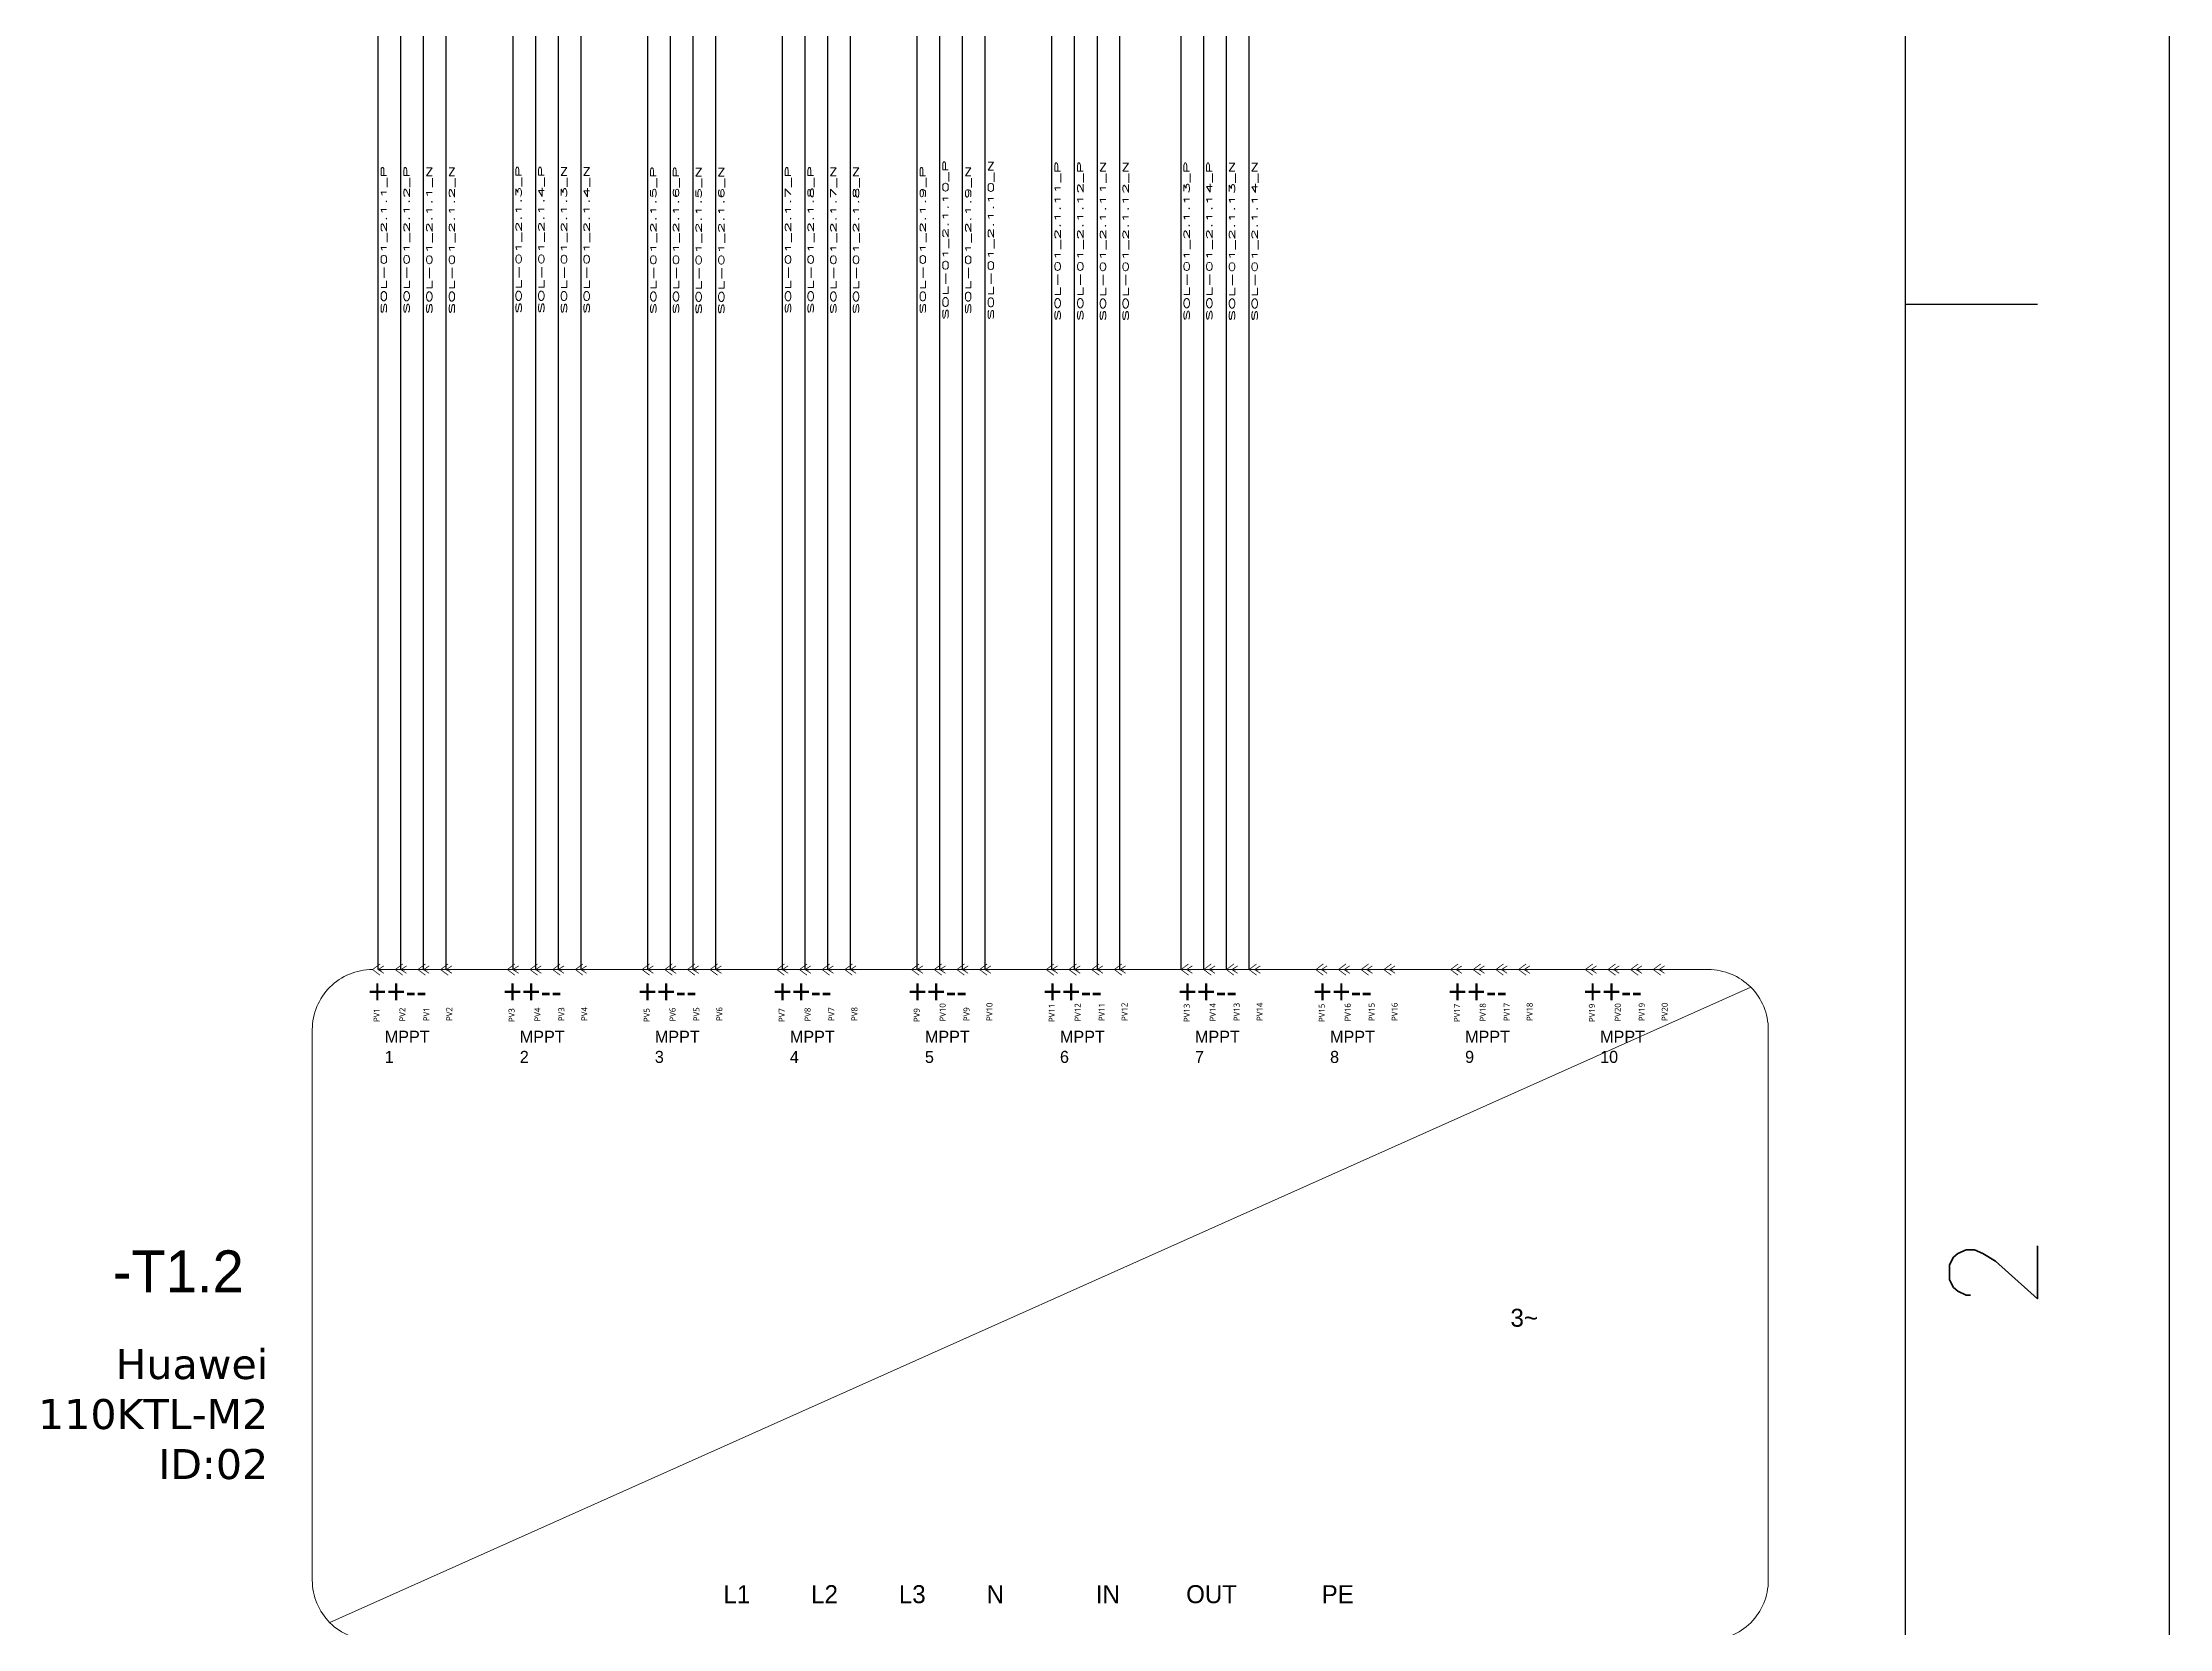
# Model space of a CAD drawing. Extents: x -25 to 1930, y -506 to 1148.
# Drawn here: x 759.4 to 1235.3, y 438 to 792.9 of the extents above; entities that cross this region are included whole.
import ezdxf
from ezdxf.enums import TextEntityAlignment as Align

# ---------------------------------------------------------------- set-up
doc = ezdxf.new("R2010")
doc.units = 0
doc.header["$MEASUREMENT"] = 0
for name, color, linetype in [('RED_10AWG', 1, 'Continuous'), ('SYMS', 7, 'Continuous'), ('Title Block', 7, 'Continuous'), ('Viewport', 7, 'Continuous'), ('WIRENO', 70, 'Continuous')]:
    doc.layers.add(name, color=color, linetype=linetype)
doc.styles.add('Roman', font='romans')
doc.styles.add('WD', font='romans.shx')

# ---------------------------------------------------------------- blocks, each defined once
blk = doc.blocks.new('ANSI_border_C')
blk.add_line((14.25, 0.75), (20.5, 0.75))
at = {"layer": 'Title Block'}
for p, q in [((0.5, 0.75), (20.5, 0.75)), ((15.75, 0.375), (15.75, 0.75)), ((0, 0), (21, 0))]:
    blk.add_line(p, q, dxfattribs=at)
at = {"layer": 'Title Block', "style": 'Roman'}
blk.add_text('2', height=0.25, dxfattribs=at).set_placement((13, 0.5), align=Align.MIDDLE_CENTER)
blk = doc.blocks.new('JIC_border_C')
at = {"xscale": 78.77001811510775, "yscale": 78.77001811510775, "zscale": 78.77001811510775, "rotation": 90}
blk.add_blockref('ANSI_border_C', (1235.32, -506.34), dxfattribs=at)
blk = doc.blocks.new('HC01PJ_1-')
blk.add_line((0.031, 0), (0.094, 0))
for points in [[(0.062, -0.094, 0.0125, 0.0125, 0), (-0.063, 0, 0.0125, 0.0125, 0), (0.062, 0.094, 0, 0, 0)], [(0.125, 0.062, 0.0125, 0.0125, 0), (0.031, 0, 0.0125, 0.0125, 0), (0.125, -0.063, 0, 0, 0)]]:
    blk.add_lwpolyline(points, format="xyseb")
at = {"style": 'WD', "width": 0.85}
for tag, p in [('INST', (-0.012, 0.467)), ('LOC', (-0.012, 0.295)), ('TAG1', (-0.01, 0.125)), ('DESC1', (-0.01, -0.344)), ('DESC2', (-0.01, -0.516)), ('DESC3', (-0.01, -0.687))]:
    blk.add_attdef(tag, text='', height=0.125, dxfattribs=at).set_placement(p, align=Align.CENTER)
at = {"style": 'WD', "flags": 9}
blk.add_attdef('WDTYPE', text='', height=0.01, dxfattribs=at).set_placement((-0.221, 0.075), align=Align.RIGHT)
at = {"style": 'WD'}
for tag, p, flags in [('X4TERMDESC01', (-0.094, 0.031), 1), ('X1TERMDESC02', (0.125, 0.031), 1), ('FAMILY', (0.206, 0.131), 9)]:
    blk.add_attdef(tag, p, '', height=0.01, dxfattribs=dict(at, flags=flags))
at = {"color": 7, "style": 'WD', "flags": 1}
for tag, p in [('X4TERM01', (-0.063, 0)), ('X1TERM02', (0.094, 0))]:
    blk.add_attdef(tag, p, '', height=0.0125, dxfattribs=at)
at = {"style": 'WD'}
for tag, p in [('X2LINK', (0, 0.094)), ('X8LINK', (0, -0.094))]:
    blk.add_attdef(tag, p, '', height=0.01, dxfattribs=at)
at = {"linetype": 'Continuous', "style": 'WD', "flags": 9}
for tag, p in [('ASSYCODE', (0.219, 0.062)), ('MFG', (0.228, 0.089)), ('CAT', (0.23, 0.108))]:
    blk.add_attdef(tag, text='', height=0.01, dxfattribs=at).set_placement(p, align=Align.CENTER)
at = {"linetype": 'Continuous', "style": 'WD', "flags": 8}
blk.add_attdef('TERM01', text='', height=0.125, dxfattribs=at).set_placement((-0.104, -0.031), align=Align.TOP_RIGHT)
blk.add_attdef('TERM02', text='', height=0.125, dxfattribs=at).set_placement((0.146, -0.031), align=Align.TOP_LEFT)
blk = doc.blocks.new('WD_WNV2')
at = {"linetype": 'Continuous', "style": 'WD', "width": 0.8}
blk.add_attdef('WIRENO', text='', height=0.125, rotation=90, dxfattribs=at).set_placement((0.062, 0), align=Align.TOP_CENTER)
at = {"style": 'WD', "flags": 1}
for tag, p in [('W01USER', (0.141, -0.094)), ('W02USER', (0.141, -0.102)), ('W03USER', (0.141, -0.109)), ('W04USER', (0.141, -0.117)), ('W05USER', (0.141, -0.125)), ('W06USER', (0.141, -0.133)), ('W07USER', (0.141, -0.141)), ('W08USER', (0.141, -0.148)), ('W09USER', (0.141, -0.156)), ('W10USER', (0.141, -0.164))]:
    blk.add_attdef(tag, text='', height=0.005, dxfattribs=at).set_placement(p, align=Align.CENTER)

msp = doc.modelspace()

# ---------------------------------------------------------------- linework, layer by layer
at = {"color": 5, "lineweight": 9}
msp.add_line((1141.61, 581.5), (823.66, 439.28), dxfattribs=at)
for points in [[(914.78, 435.34), (833.16, 435.34, -0.414214), (819.73, 448.77), (819.73, 572, -0.414214), (833.16, 585.44), (833.23, 585.44)], [(835.33, 585.44), (1132.12, 585.44, -0.414214), (1145.55, 572), (1145.55, 448.77, -0.414214), (1132.12, 435.34), (1021.73, 435.34)]]:
    msp.add_lwpolyline(points, format="xyb", dxfattribs=at)
at = {"layer": 'RED_10AWG'}
for p, q in [((834.49, 585.44), (834.49, 912.04)), ((839.56, 585.44), (839.56, 912.04)), ((844.63, 585.44), (844.63, 912.04)), ((849.71, 585.44), (849.71, 912.04)), ((864.64, 585.44), (864.64, 912.23)), ((869.71, 585.44), (869.71, 912.23)), ((874.79, 585.44), (874.79, 912.23)), ((879.86, 585.44), (879.86, 912.23)), ((894.79, 585.44), (894.79, 911.91)), ((899.87, 585.44), (899.87, 911.91)), ((904.94, 585.44), (904.94, 911.91)), ((910.01, 585.44), (910.01, 911.91)), ((924.95, 585.44), (924.95, 912.03)), ((930.02, 585.44), (930.02, 912.03)), ((935.09, 585.44), (935.09, 912.03)), ((940.16, 585.44), (940.16, 912.03)), ((955.1, 585.44), (955.1, 911.98)), ((960.17, 585.44), (960.17, 911.98)), ((965.24, 585.44), (965.24, 911.98)), ((970.32, 585.44), (970.32, 911.98)), ((985.25, 585.44), (985.25, 911.48)), ((990.32, 585.44), (990.32, 911.48)), ((995.4, 585.44), (995.4, 911.48)), ((1000.47, 585.44), (1000.47, 911.48)), ((1014.14, 585.44), (1014.14, 911.48)), ((1019.22, 585.44), (1019.22, 911.48)), ((1024.29, 585.44), (1024.29, 911.48)), ((1029.36, 585.44), (1029.36, 911.48))]:
    msp.add_line(p, q, dxfattribs=at)

# ---------------------------------------------------------------- block references
at = {"layer": 'SYMS', "color": 5, "lineweight": 9, "xscale": 13.43108688204268, "yscale": 13.43108688204268, "zscale": 13.43108688204268}
for p in [(834.07, 585.44), (839.14, 585.44), (844.21, 585.44), (849.29, 585.44), (864.22, 585.44), (869.29, 585.44), (874.37, 585.44), (879.44, 585.44), (894.37, 585.44), (899.45, 585.44), (904.52, 585.44), (909.59, 585.44), (924.53, 585.44), (929.6, 585.44), (934.67, 585.44), (939.74, 585.44), (954.68, 585.44), (959.75, 585.44), (964.82, 585.44), (969.9, 585.44), (984.83, 585.44), (989.9, 585.44), (994.98, 585.44), (1000.05, 585.44), (1014.98, 585.44), (1020.06, 585.44), (1025.13, 585.44), (1030.2, 585.44), (1045.14, 585.44), (1050.21, 585.44), (1055.28, 585.44), (1060.36, 585.44), (1075.29, 585.44), (1080.36, 585.44), (1085.44, 585.44), (1090.51, 585.44), (1105.44, 585.44), (1110.52, 585.44), (1115.59, 585.44), (1120.66, 585.44)]:
    msp.add_blockref('HC01PJ_1-', p, dxfattribs=at)
at = {"layer": 'Viewport'}
msp.add_blockref('JIC_border_C', (0, 0), dxfattribs=at)
at = {"layer": 'WIRENO'}
ref = msp.add_blockref('WD_WNV2', (834.49, 748.74), dxfattribs=dict(at, xscale=10, yscale=30))
ref.add_attrib('WIRENO', 'SOL-01_2.1.1_P', dxfattribs={"linetype": 'Continuous', "height": 1.25, "rotation": 90, "style": 'WD', "width": 2.4}).set_placement((835.11, 748.74), align=Align.TOP_CENTER)
ref = msp.add_blockref('WD_WNV2', (839.56, 748.74), dxfattribs=dict(at, xscale=10, yscale=30))
ref.add_attrib('WIRENO', 'SOL-01_2.1.2_P', dxfattribs={"linetype": 'Continuous', "height": 1.25, "rotation": 90, "style": 'WD', "width": 2.4}).set_placement((840.19, 748.74), align=Align.TOP_CENTER)
ref = msp.add_blockref('WD_WNV2', (844.63, 748.74), dxfattribs=dict(at, xscale=10, yscale=30))
ref.add_attrib('WIRENO', 'SOL-01_2.1.1_N', dxfattribs={"linetype": 'Continuous', "height": 1.25, "rotation": 90, "style": 'WD', "width": 2.4}).set_placement((845.26, 748.74), align=Align.TOP_CENTER)
ref = msp.add_blockref('WD_WNV2', (849.71, 748.74), dxfattribs=dict(at, xscale=10, yscale=30))
ref.add_attrib('WIRENO', 'SOL-01_2.1.2_N', dxfattribs={"linetype": 'Continuous', "height": 1.25, "rotation": 90, "style": 'WD', "width": 2.4}).set_placement((850.33, 748.74), align=Align.TOP_CENTER)
ref = msp.add_blockref('WD_WNV2', (864.64, 748.83), dxfattribs=dict(at, xscale=10, yscale=30))
ref.add_attrib('WIRENO', 'SOL-01_2.1.3_P', dxfattribs={"linetype": 'Continuous', "height": 1.25, "rotation": 90, "style": 'WD', "width": 2.4}).set_placement((865.27, 748.83), align=Align.TOP_CENTER)
ref = msp.add_blockref('WD_WNV2', (869.71, 748.83), dxfattribs=dict(at, xscale=10, yscale=30))
ref.add_attrib('WIRENO', 'SOL-01_2.1.4_P', dxfattribs={"linetype": 'Continuous', "height": 1.25, "rotation": 90, "style": 'WD', "width": 2.4}).set_placement((870.34, 748.83), align=Align.TOP_CENTER)
ref = msp.add_blockref('WD_WNV2', (874.79, 748.83), dxfattribs=dict(at, xscale=10, yscale=30))
ref.add_attrib('WIRENO', 'SOL-01_2.1.3_N', dxfattribs={"linetype": 'Continuous', "height": 1.25, "rotation": 90, "style": 'WD', "width": 2.4}).set_placement((875.41, 748.83), align=Align.TOP_CENTER)
ref = msp.add_blockref('WD_WNV2', (879.86, 748.83), dxfattribs=dict(at, xscale=10, yscale=30))
ref.add_attrib('WIRENO', 'SOL-01_2.1.4_N', dxfattribs={"linetype": 'Continuous', "height": 1.25, "rotation": 90, "style": 'WD', "width": 2.4}).set_placement((880.48, 748.83), align=Align.TOP_CENTER)
ref = msp.add_blockref('WD_WNV2', (894.79, 748.67), dxfattribs=dict(at, xscale=10, yscale=30))
ref.add_attrib('WIRENO', 'SOL-01_2.1.5_P', dxfattribs={"linetype": 'Continuous', "height": 1.25, "rotation": 90, "style": 'WD', "width": 2.4}).set_placement((895.42, 748.67), align=Align.TOP_CENTER)
ref = msp.add_blockref('WD_WNV2', (899.87, 748.67), dxfattribs=dict(at, xscale=10, yscale=30))
ref.add_attrib('WIRENO', 'SOL-01_2.1.6_P', dxfattribs={"linetype": 'Continuous', "height": 1.25, "rotation": 90, "style": 'WD', "width": 2.4}).set_placement((900.49, 748.67), align=Align.TOP_CENTER)
ref = msp.add_blockref('WD_WNV2', (904.94, 748.67), dxfattribs=dict(at, xscale=10, yscale=30))
ref.add_attrib('WIRENO', 'SOL-01_2.1.5_N', dxfattribs={"linetype": 'Continuous', "height": 1.25, "rotation": 90, "style": 'WD', "width": 2.4}).set_placement((905.56, 748.67), align=Align.TOP_CENTER)
ref = msp.add_blockref('WD_WNV2', (910.01, 748.67), dxfattribs=dict(at, xscale=10, yscale=30))
ref.add_attrib('WIRENO', 'SOL-01_2.1.6_N', dxfattribs={"linetype": 'Continuous', "height": 1.25, "rotation": 90, "style": 'WD', "width": 2.4}).set_placement((910.64, 748.67), align=Align.TOP_CENTER)
ref = msp.add_blockref('WD_WNV2', (924.95, 748.73), dxfattribs=dict(at, xscale=10, yscale=30))
ref.add_attrib('WIRENO', 'SOL-01_2.1.7_P', dxfattribs={"linetype": 'Continuous', "height": 1.25, "rotation": 90, "style": 'WD', "width": 2.4}).set_placement((925.57, 748.73), align=Align.TOP_CENTER)
ref = msp.add_blockref('WD_WNV2', (930.02, 748.73), dxfattribs=dict(at, xscale=10, yscale=30))
ref.add_attrib('WIRENO', 'SOL-01_2.1.8_P', dxfattribs={"linetype": 'Continuous', "height": 1.25, "rotation": 90, "style": 'WD', "width": 2.4}).set_placement((930.64, 748.73), align=Align.TOP_CENTER)
ref = msp.add_blockref('WD_WNV2', (935.09, 748.73), dxfattribs=dict(at, xscale=10, yscale=30))
ref.add_attrib('WIRENO', 'SOL-01_2.1.7_N', dxfattribs={"linetype": 'Continuous', "height": 1.25, "rotation": 90, "style": 'WD', "width": 2.4}).set_placement((935.72, 748.73), align=Align.TOP_CENTER)
ref = msp.add_blockref('WD_WNV2', (940.16, 748.73), dxfattribs=dict(at, xscale=10, yscale=30))
ref.add_attrib('WIRENO', 'SOL-01_2.1.8_N', dxfattribs={"linetype": 'Continuous', "height": 1.25, "rotation": 90, "style": 'WD', "width": 2.4}).set_placement((940.79, 748.73), align=Align.TOP_CENTER)
ref = msp.add_blockref('WD_WNV2', (955.1, 748.71), dxfattribs=dict(at, xscale=10, yscale=30))
ref.add_attrib('WIRENO', 'SOL-01_2.1.9_P', dxfattribs={"linetype": 'Continuous', "height": 1.25, "rotation": 90, "style": 'WD', "width": 2.4}).set_placement((955.72, 748.71), align=Align.TOP_CENTER)
ref = msp.add_blockref('WD_WNV2', (960.17, 748.71), dxfattribs=dict(at, xscale=10, yscale=30))
ref.add_attrib('WIRENO', 'SOL-01_2.1.10_P', dxfattribs={"linetype": 'Continuous', "height": 1.25, "rotation": 90, "style": 'WD', "width": 2.4}).set_placement((960.8, 748.71), align=Align.TOP_CENTER)
ref = msp.add_blockref('WD_WNV2', (965.24, 748.71), dxfattribs=dict(at, xscale=10, yscale=30))
ref.add_attrib('WIRENO', 'SOL-01_2.1.9_N', dxfattribs={"linetype": 'Continuous', "height": 1.25, "rotation": 90, "style": 'WD', "width": 2.4}).set_placement((965.87, 748.71), align=Align.TOP_CENTER)
ref = msp.add_blockref('WD_WNV2', (970.32, 748.71), dxfattribs=dict(at, xscale=10, yscale=30))
ref.add_attrib('WIRENO', 'SOL-01_2.1.10_N', dxfattribs={"linetype": 'Continuous', "height": 1.25, "rotation": 90, "style": 'WD', "width": 2.4}).set_placement((970.94, 748.71), align=Align.TOP_CENTER)
ref = msp.add_blockref('WD_WNV2', (985.25, 748.46), dxfattribs=dict(at, xscale=10, yscale=30))
ref.add_attrib('WIRENO', 'SOL-01_2.1.11_P', dxfattribs={"linetype": 'Continuous', "height": 1.25, "rotation": 90, "style": 'WD', "width": 2.4}).set_placement((985.88, 748.46), align=Align.TOP_CENTER)
ref = msp.add_blockref('WD_WNV2', (990.32, 748.46), dxfattribs=dict(at, xscale=10, yscale=30))
ref.add_attrib('WIRENO', 'SOL-01_2.1.12_P', dxfattribs={"linetype": 'Continuous', "height": 1.25, "rotation": 90, "style": 'WD', "width": 2.4}).set_placement((990.95, 748.46), align=Align.TOP_CENTER)
ref = msp.add_blockref('WD_WNV2', (995.4, 748.46), dxfattribs=dict(at, xscale=10, yscale=30))
ref.add_attrib('WIRENO', 'SOL-01_2.1.11_N', dxfattribs={"linetype": 'Continuous', "height": 1.25, "rotation": 90, "style": 'WD', "width": 2.4}).set_placement((996.02, 748.46), align=Align.TOP_CENTER)
ref = msp.add_blockref('WD_WNV2', (1000.47, 748.46), dxfattribs=dict(at, xscale=10, yscale=30))
ref.add_attrib('WIRENO', 'SOL-01_2.1.12_N', dxfattribs={"linetype": 'Continuous', "height": 1.25, "rotation": 90, "style": 'WD', "width": 2.4}).set_placement((1001.1, 748.46), align=Align.TOP_CENTER)
ref = msp.add_blockref('WD_WNV2', (1014.14, 748.46), dxfattribs=dict(at, xscale=10, yscale=30))
ref.add_attrib('WIRENO', 'SOL-01_2.1.13_P', dxfattribs={"linetype": 'Continuous', "height": 1.25, "rotation": 90, "style": 'WD', "width": 2.4}).set_placement((1014.77, 748.46), align=Align.TOP_CENTER)
ref = msp.add_blockref('WD_WNV2', (1019.22, 748.46), dxfattribs=dict(at, xscale=10, yscale=30))
ref.add_attrib('WIRENO', 'SOL-01_2.1.14_P', dxfattribs={"linetype": 'Continuous', "height": 1.25, "rotation": 90, "style": 'WD', "width": 2.4}).set_placement((1019.84, 748.46), align=Align.TOP_CENTER)
ref = msp.add_blockref('WD_WNV2', (1024.29, 748.46), dxfattribs=dict(at, xscale=10, yscale=30))
ref.add_attrib('WIRENO', 'SOL-01_2.1.13_N', dxfattribs={"linetype": 'Continuous', "height": 1.25, "rotation": 90, "style": 'WD', "width": 2.4}).set_placement((1024.92, 748.46), align=Align.TOP_CENTER)
ref = msp.add_blockref('WD_WNV2', (1029.36, 748.46), dxfattribs=dict(at, xscale=10, yscale=30))
ref.add_attrib('WIRENO', 'SOL-01_2.1.14_N', dxfattribs={"linetype": 'Continuous', "height": 1.25, "rotation": 90, "style": 'WD', "width": 2.4}).set_placement((1029.99, 748.46), align=Align.TOP_CENTER)

# ---------------------------------------------------------------- texts
at = {"color": 5, "lineweight": 9, "attachment_point": 1}
for s, width, insert, char_height in [('++--', 0.946, (832.18, 583.25), 5.372), ('++--', 0.946, (862.4, 583.25), 5.372), ('++--', 0.946, (892.62, 583.25), 5.372), ('++--', 0.946, (922.83, 583.25), 5.372), ('++--', 0.946, (953.05, 583.25), 5.372), ('++--', 0.946, (983.27, 583.25), 5.372), ('++--', 0.946, (1013.49, 583.25), 5.372), ('++--', 0.946, (1043.71, 583.25), 5.372), ('++--', 0.946, (1073.93, 583.25), 5.372), ('++--', 0.946, (1104.15, 583.25), 5.372), ('MPPT 1', 1.3586, (835.94, 571.75), 2.702), ('MPPT 2', 1.3586, (866.16, 571.75), 2.702), ('MPPT 3', 1.3586, (896.38, 571.75), 2.702), ('MPPT 4', 1.3586, (926.6, 571.75), 2.702), ('MPPT 5', 1.3586, (956.82, 571.75), 2.702), ('MPPT 6', 1.3586, (987.04, 571.75), 2.702), ('MPPT 7', 1.3586, (1017.26, 571.75), 2.702), ('MPPT 8', 1.3586, (1047.48, 571.75), 2.702), ('MPPT 9', 1.3586, (1077.7, 571.75), 2.702), ('MPPT 10', 1.3586, (1107.92, 571.75), 2.702), ('3~', 4.2552, (1087.86, 509.53), 4.029), ('L1', 4.2552, (911.74, 447.67), 4.029), ('L2', 4.2552, (931.36, 447.67), 4.029), ('L3', 4.2552, (950.99, 447.67), 4.029), ('N', 4.2552, (970.61, 447.67), 4.03), ('IN', 4.2552, (995.05, 447.67), 4.029), ('OUT', 4.2552, (1015.28, 447.67), 4.029), ('PE', 4.2552, (1045.6, 447.67), 4.029)]:
    msp.add_mtext_dynamic_manual_height_columns(s, width=width, gutter_width=0.325, heights=[0], dxfattribs=dict(at, insert=insert, char_height=char_height))
at = {"color": 5, "lineweight": 9, "char_height": 1.3431, "attachment_point": 1, "rotation": 90}
for s, insert in [('{\\fYu Gothic Medium|b0|i0|c0|p34;PV1}', (833.42, 573.69)), ('{\\fYu Gothic Medium|b0|i0|c0|p34;PV2}', (839.22, 573.81)), ('{\\fYu Gothic Medium|b0|i0|c0|p34;PV1}', (844.57, 573.88)), ('{\\fYu Gothic Medium|b0|i0|c0|p34;PV2}', (849.71, 573.93)), ('{\\fYu Gothic Medium|b0|i0|c0|p34;PV3}', (863.64, 573.69)), ('{\\fYu Gothic Medium|b0|i0|c0|p34;PV4}', (869.44, 573.81)), ('{\\fYu Gothic Medium|b0|i0|c0|p34;PV3}', (874.79, 573.88)), ('{\\fYu Gothic Medium|b0|i0|c0|p34;PV4}', (879.93, 573.93)), ('{\\fYu Gothic Medium|b0|i0|c0|p34;PV5}', (893.86, 573.69)), ('{\\fYu Gothic Medium|b0|i0|c0|p34;PV6}', (899.66, 573.81)), ('{\\fYu Gothic Medium|b0|i0|c0|p34;PV5}', (905.01, 573.88)), ('{\\fYu Gothic Medium|b0|i0|c0|p34;PV6}', (910.15, 573.93)), ('{\\fYu Gothic Medium|b0|i0|c0|p34;PV7}', (924.08, 573.69)), ('{\\fYu Gothic Medium|b0|i0|c0|p34;PV8}', (929.88, 573.81)), ('{\\fYu Gothic Medium|b0|i0|c0|p34;PV7}', (935.23, 573.88)), ('{\\fYu Gothic Medium|b0|i0|c0|p34;PV8}', (940.37, 573.93)), ('{\\fYu Gothic Medium|b0|i0|c0|p34;PV9}', (954.3, 573.69)), ('{\\fYu Gothic Medium|b0|i0|c0|p34;PV10}', (960.1, 573.81)), ('{\\fYu Gothic Medium|b0|i0|c0|p34;PV9}', (965.45, 573.88)), ('{\\fYu Gothic Medium|b0|i0|c0|p34;PV10}', (970.59, 573.93)), ('{\\fYu Gothic Medium|b0|i0|c0|p34;PV11}', (984.52, 573.69)), ('{\\fYu Gothic Medium|b0|i0|c0|p34;PV12}', (990.32, 573.81)), ('{\\fYu Gothic Medium|b0|i0|c0|p34;PV11}', (995.67, 573.88)), ('{\\fYu Gothic Medium|b0|i0|c0|p34;PV12}', (1000.81, 573.93)), ('{\\fYu Gothic Medium|b0|i0|c0|p34;PV13}', (1014.74, 573.69)), ('{\\fYu Gothic Medium|b0|i0|c0|p34;PV14}', (1020.54, 573.81)), ('{\\fYu Gothic Medium|b0|i0|c0|p34;PV13}', (1025.89, 573.88)), ('{\\fYu Gothic Medium|b0|i0|c0|p34;PV14}', (1031.03, 573.93)), ('{\\fYu Gothic Medium|b0|i0|c0|p34;PV15}', (1044.96, 573.69)), ('{\\fYu Gothic Medium|b0|i0|c0|p34;PV16}', (1050.76, 573.81)), ('{\\fYu Gothic Medium|b0|i0|c0|p34;PV15}', (1056.11, 573.88)), ('{\\fYu Gothic Medium|b0|i0|c0|p34;PV16}', (1061.25, 573.93)), ('{\\fYu Gothic Medium|b0|i0|c0|p34;PV17}', (1075.18, 573.69)), ('{\\fYu Gothic Medium|b0|i0|c0|p34;PV18}', (1080.98, 573.81)), ('{\\fYu Gothic Medium|b0|i0|c0|p34;PV17}', (1086.33, 573.88)), ('{\\fYu Gothic Medium|b0|i0|c0|p34;PV18}', (1091.47, 573.93)), ('{\\fYu Gothic Medium|b0|i0|c0|p34;PV19}', (1105.4, 573.69)), ('{\\fYu Gothic Medium|b0|i0|c0|p34;PV20}', (1111.2, 573.81)), ('{\\fYu Gothic Medium|b0|i0|c0|p34;PV19}', (1116.55, 573.88)), ('{\\fYu Gothic Medium|b0|i0|c0|p34;PV20}', (1121.69, 573.93))]:
    msp.add_mtext_dynamic_manual_height_columns(s, width=0.3802, gutter_width=0.325, heights=[0], dxfattribs=dict(at, insert=insert))
at = {"insert": (800.2, 500.52), "char_height": 6.7155, "attachment_point": 1}
msp.add_mtext_dynamic_manual_height_columns('\\pxqr;{\\fVerdana|b0|i0|c0|p34;Huawei 110KTL-M2\\PID:02}', width=9.6595, gutter_width=3, heights=[0], dxfattribs=at)
msp.add_attdef('-T1.2', text='Huawei 110KTL-M2', height=9.4018).set_placement((775.05, 522.6), align=Align.TOP_LEFT)

doc.saveas('drawing.dxf')
